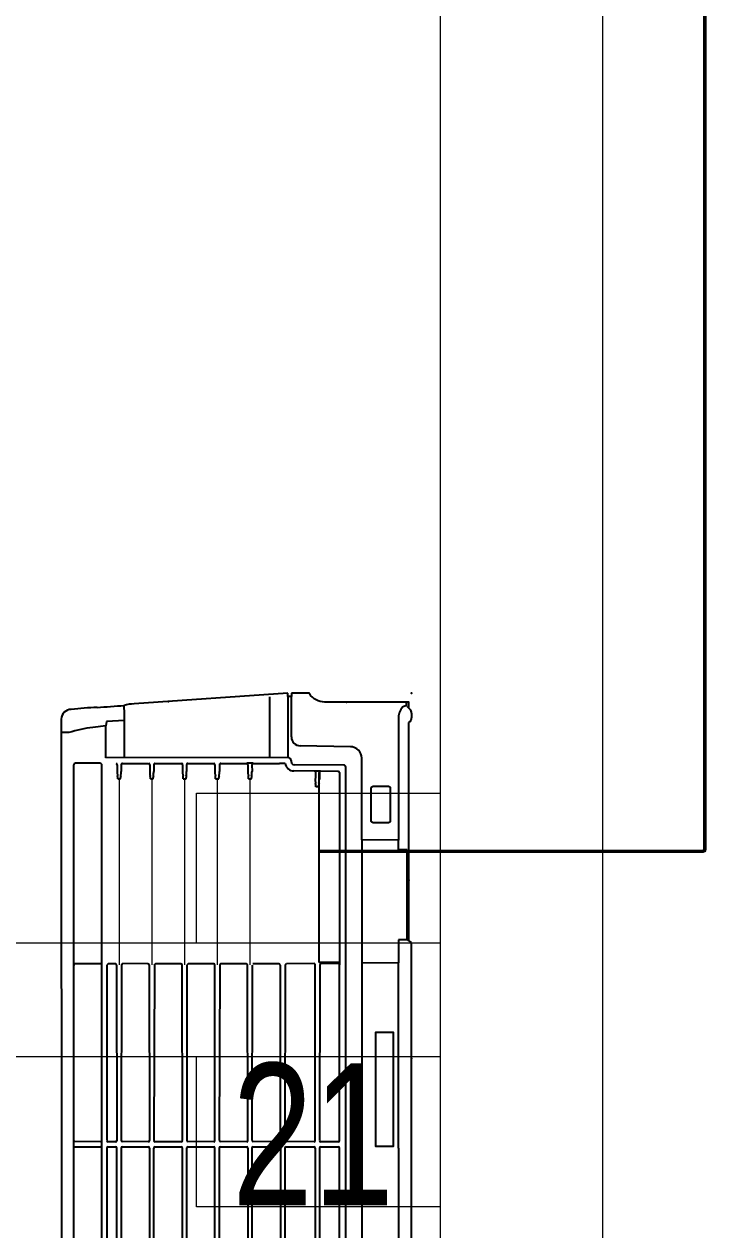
# Model space of a CAD drawing. Header units: millimetres. Extents: x -160614 to 59925, y -157025 to 0.
# Drawn here: x -39617 to -39198, y -96042 to -95298 of the extents above; entities that cross this region are included whole.
import ezdxf

# ---------------------------------------------------------------- set-up
doc = ezdxf.new("R2010")
doc.units = ezdxf.units.MM
doc.header["$LTSCALE"] = 8
doc.layers.get('0').update_dxf_attribs({"color": 9, "lineweight": 5})
for name, color, linetype, lineweight in [('72_EGR_EQP_TAG', 9, 'Continuous', 5), ('LOADING', 9, 'Continuous', 5), ('Walls', 9, 'Continuous', 5)]:
    doc.layers.add(name, color=color, linetype=linetype, lineweight=lineweight)
for name, color, linetype in [('A-EXH', 1, 'Continuous'), ('A-Wall-cmu-patt', 9, 'Continuous'), ('DVM_INDOOR', 9, 'Continuous'), ('DVM_UNIT_BP', 9, 'Continuous'), ('DVM_UNIT_DP', 9, 'Continuous'), ('DVM_UNIT_LP', 9, 'Continuous'), ('REF', 42, 'Continuous')]:
    doc.layers.add(name, color=color, linetype=linetype)
doc.layers.get('0').off()
doc.layers.get('0').freeze()
doc.styles.add('X3G_ENTITY_257CFD', font='swisscl.ttf', dxfattribs={"height": 200})

# ---------------------------------------------------------------- blocks, each defined once
blk = doc.blocks.new('mmmm')
at = {"layer": 'DVM_INDOOR', "color": 0}
for p, q in [((118.91836, -9.26613), (118.91836, -9.93796)), ((119.11497, -10.06341), (119.1149, -9.26755)), ((118.94636, -9.92636), (118.94636, -9.2895)), ((118.95536, -9.29437), (118.95536, -10.03645)), ((118.92578, -9.82243), (118.92578, -9.67422)), ((118.95887, -9.72456), (118.95888, -9.8225)), ((118.97014, -9.82237), (118.97014, -9.72464)), ((118.97014, -9.82237), (118.97014, -9.72464)), ((118.97242, -9.82237), (118.97242, -9.72459)), ((118.98953, -9.82255), (118.98953, -9.72466)), ((118.99186, -9.82237), (118.99192, -9.72464)), ((119.00798, -9.82252), (119.00798, -9.7246)), ((119.0102, -9.82237), (119.01026, -9.72464)), ((119.02631, -9.82252), (119.02631, -9.72461)), ((119.02871, -9.72463), (119.02874, -9.82237)), ((119.04458, -9.72454), (119.04459, -9.82252)), ((119.04701, -9.72463), (119.04704, -9.82237)), ((119.06299, -9.72449), (119.06298, -9.82244)), ((119.0654, -9.82237), (119.06544, -9.7246)), ((119.08135, -9.82254), (119.08134, -9.72455)), ((119.08373, -9.72464), (119.08382, -9.82237)), ((119.08947, -9.82244), (119.08938, -9.72459)), ((118.91836, -9.78582), (118.91836, -9.93072)), ((118.92578, -9.82243), (118.92578, -9.92644)), ((118.95886, -9.82658), (118.95886, -9.9253)), ((118.96945, -9.82306), (118.95956, -9.82306)), ((118.95956, -9.82594), (118.96945, -9.82594)), ((118.96983, -9.9253), (118.97014, -9.82664)), ((118.96983, -9.9253), (118.97014, -9.82664)), ((118.97243, -9.82658), (118.97242, -9.9253)), ((118.98884, -9.82315), (118.97312, -9.82306)), ((118.97312, -9.82594), (118.98884, -9.82603)), ((118.98928, -9.92512), (118.98953, -9.82673)), ((118.99187, -9.82658), (118.99203, -9.92512)), ((119.00728, -9.82315), (118.99256, -9.82306)), ((118.99256, -9.82594), (119.00728, -9.82603)), ((119.00783, -9.9252), (119.00798, -9.82673)), ((119.01021, -9.82658), (119.01038, -9.92512)), ((119.02562, -9.82315), (119.0109, -9.82306)), ((119.0109, -9.82594), (119.02562, -9.82603)), ((119.02599, -9.92512), (119.02631, -9.82661)), ((119.02874, -9.82658), (119.02883, -9.92512)), ((119.0439, -9.82315), (119.02944, -9.82306)), ((119.02944, -9.82595), (119.0439, -9.82603)), ((119.04451, -9.92512), (119.04459, -9.82659)), ((119.04704, -9.82658), (119.04717, -9.92512)), ((119.06229, -9.82304), (119.04774, -9.82306)), ((119.04774, -9.82594), (119.06229, -9.82592)), ((119.06276, -9.92522), (119.06298, -9.82657)), ((119.06566, -9.9253), (119.06544, -9.82662)), ((119.08066, -9.82317), (119.0661, -9.82306)), ((119.0661, -9.82594), (119.08066, -9.82605)), ((119.08121, -9.92512), (119.08134, -9.82657)), ((119.08392, -9.92512), (119.08382, -9.8265)), ((119.08878, -9.82307), (119.08452, -9.82306)), ((119.08452, -9.82594), (119.08878, -9.82595)), ((119.0894, -9.92523), (119.08947, -9.8266)), ((119.10739, -9.82316), (119.09304, -9.82306)), ((119.09304, -9.82594), (119.10739, -9.82604)), ((118.92564, -9.92645), (118.94636, -9.92636)), ((118.92564, -9.9393), (118.92564, -9.92645)), ((118.94636, -9.99548), (118.94636, -9.92636)), ((118.95886, -10.0333), (118.95886, -9.9253)), ((118.95886, -9.9267), (118.97016, -9.9267)), ((118.95956, -9.926), (118.96947, -9.9259)), ((118.97016, -9.9267), (118.97019, -10.03339)), ((118.97313, -9.92616), (118.98859, -9.92582)), ((118.99272, -9.92582), (119.00747, -9.92581)), ((119.01107, -9.92582), (119.0253, -9.92582)), ((119.02965, -9.92582), (119.0437, -9.92582)), ((119.04784, -9.92582), (119.06209, -9.92582)), ((119.06639, -9.92582), (119.08047, -9.92603)), ((119.08463, -9.92582), (119.08871, -9.92582)), ((119.09254, -9.9259), (119.1069, -9.9259)), ((118.91836, -9.93796), (118.92086, -9.93958)), ((118.91986, -9.93893), (118.91986, -10.06142)), ((118.92086, -9.93938), (118.92564, -9.9393)), ((118.92086, -9.93938), (118.92086, -9.98988)), ((118.92086, -9.98988), (118.92564, -9.98996)), ((118.92564, -9.98996), (118.92564, -9.99543)), ((118.92564, -9.99543), (118.94636, -9.99548)), ((118.92578, -10.06379), (118.92578, -9.99543)), ((118.94636, -9.99548), (118.94636, -10.04134)), ((118.97015, -10.03409), (118.97013, -10.02955)), ((118.97049, -10.02538), (118.97216, -10.02538)), ((119.0083, -10.02971), (119.00984, -10.02971)), ((119.02654, -10.02971), (119.0284, -10.02971)), ((119.04498, -10.02971), (119.04653, -10.02971)), ((119.06342, -10.02971), (119.06497, -10.02971)), ((119.08172, -10.02971), (119.08327, -10.02971)), ((118.95956, -10.034), (118.96954, -10.03409)), ((118.96945, -10.03409), (118.97311, -10.03412)), ((118.9724, -10.03411), (118.97239, -10.03034)), ((118.97311, -10.03412), (118.98441, -10.03422)), ((119.00796, -10.03772), (119.00794, -10.03388)), ((119.0102, -10.03772), (119.0102, -10.03467)), ((119.02621, -10.03772), (119.02618, -10.03388)), ((119.02876, -10.03772), (119.02876, -10.03467)), ((119.04464, -10.03772), (119.04462, -10.03388)), ((119.04688, -10.03772), (119.04688, -10.03467)), ((119.06309, -10.03772), (119.06306, -10.03388)), ((119.06532, -10.03772), (119.06532, -10.03467)), ((119.08139, -10.03772), (119.08136, -10.03388)), ((119.08362, -10.03772), (119.08362, -10.03467)), ((118.95635, -10.03747), (118.98437, -10.03772)), ((118.98786, -10.04175), (119.08998, -10.04163)), ((118.98786, -10.05334), (118.98786, -10.04175)), ((118.98931, -10.03842), (118.9925, -10.03842)), ((119.00726, -10.03842), (118.99242, -10.0384)), ((118.99789, -10.04175), (118.99789, -10.07577)), ((119.00727, -10.03853), (119.01091, -10.03853)), ((119.02551, -10.03842), (119.01074, -10.03842)), ((119.04395, -10.03842), (119.02942, -10.03842)), ((119.06242, -10.03842), (119.04742, -10.0384)), ((119.08069, -10.03842), (119.06606, -10.03842)), ((119.07949, -10.04184), (119.07953, -10.06666)), ((119.08998, -10.04163), (119.08998, -10.05958)), ((118.95275, -10.04784), (118.98095, -10.04834)), ((118.98586, -10.05334), (118.98586, -10.07645)), ((118.98786, -10.07601), (118.98786, -10.05334)), ((119.11074, -10.05576), (119.11454, -10.05574)), ((118.91836, -10.06668), (118.91836, -10.06416)), ((119.07949, -10.06265), (119.08962, -10.06199)), ((119.08962, -10.06199), (119.08998, -10.05958)), ((119.08998, -10.05958), (119.09723, -10.05867)), ((118.92086, -10.07042), (118.91924, -10.0688)), ((118.9212, -10.0704), (118.9212, -10.07292)), ((119.07953, -10.06666), (119.07974, -10.07065)), ((118.98586, -10.07597), (118.98786, -10.07601)), ((118.98586, -10.07792), (118.98586, -10.07597)), ((118.98786, -10.07792), (119.07407, -10.07189)), ((118.98786, -10.07601), (118.98786, -10.07792)), ((118.976, -10.07783), (118.98586, -10.07792))]:
    blk.add_line(p, q, dxfattribs=at)
at = {"layer": 'DVM_INDOOR', "color": 0, "lineweight": 0}
for p, q in [((119.00907, -10.02971), (119.00907, -9.92532)), ((119.02747, -10.02971), (119.02747, -9.92532)), ((119.04575, -10.02971), (119.04575, -9.92532)), ((119.0642, -10.02971), (119.0642, -9.92532)), ((119.0825, -10.02971), (119.0825, -9.92532))]:
    blk.add_line(p, q, dxfattribs=at)
at = {"layer": 'DVM_INDOOR', "color": 0}
for points in [[(119.0922, -9.29332), (119.0922, -10.03753, 0.416565), (119.09326, -10.03858), (119.10702, -10.03858, 0.414175), (119.10807, -10.03753), (119.10807, -9.29332, 0.414221), (119.10702, -9.29227), (119.09326, -9.29227, 0.410074), (119.0922, -9.29331, 0.410074)], [(118.93034, -10.02454), (118.93034, -10.00631, -0.402614), (118.93142, -10.00518), (118.93993, -10.00518, -0.444927), (118.94105, -10.00631), (118.94105, -10.02454, -0.414234), (118.93993, -10.02567), (118.93142, -10.02567, -0.442551), (118.93034, -10.02454)], [(118.91986, -10.06942), (118.91986, -10.07292), (118.96723, -10.07292, -0.126177), (118.97199, -10.07414, -0.12288), (118.97558, -10.07747, 0.141469), (118.97601, -10.07783)]]:
    blk.add_lwpolyline(points, format="xyb", dxfattribs=at)
blk.add_lwpolyline([(118.92941, -9.82335), (118.93844, -9.82335), (118.93844, -9.88749), (118.92879, -9.88749), (118.92879, -9.82335), (118.92941, -9.82335)], dxfattribs=at)
for centre, radius, start, end in [((118.95956, -9.82237), 0.0007, 180.04349, 270.03842), ((118.95956, -9.82664), 0.0007, 89.98247, 174.42478), ((118.96944, -9.82665), 0.000701, 9.90068, 89.55294), ((118.96944, -9.82665), 0.000701, 9.90068, 89.55294), ((118.96944, -9.82236), 0.0007, 273.44818, 354.32285), ((118.96944, -9.82236), 0.0007, 273.44818, 354.32285), ((118.97312, -9.82237), 0.0007, 180.04349, 270.03842), ((118.97312, -9.82664), 0.0007, 89.98247, 174.42478), ((118.98883, -9.82673), 0.000701, 9.90068, 89.55294), ((118.98883, -9.82245), 0.0007, 273.44818, 354.32285), ((118.99256, -9.82237), 0.0007, 180.04349, 270.03842), ((118.99256, -9.82664), 0.0007, 89.98247, 174.42478), ((119.00728, -9.82673), 0.000701, 9.90068, 89.55294), ((119.00728, -9.82245), 0.0007, 273.44818, 354.32285), ((119.0109, -9.82237), 0.0007, 180.04349, 270.03842), ((119.0109, -9.82664), 0.0007, 89.98247, 174.42478), ((119.02562, -9.82673), 0.000701, 9.90068, 89.55294), ((119.02562, -9.82245), 0.0007, 273.44818, 354.32285), ((119.02944, -9.82237), 0.0007, 180.04349, 270.03842), ((119.02944, -9.82664), 0.0007, 89.98247, 174.42478), ((119.04389, -9.82673), 0.000701, 9.90068, 89.55294), ((119.0439, -9.82245), 0.0007, 273.44818, 354.32285), ((119.04774, -9.82237), 0.0007, 180.04349, 270.03842), ((119.04774, -9.82664), 0.0007, 89.98247, 174.42478), ((119.06228, -9.82662), 0.000702, 4.21996, 89.54039), ((119.06228, -9.82234), 0.0007, 273.44818, 354.32285), ((119.0661, -9.82237), 0.0007, 180.04349, 270.03842), ((119.0661, -9.82664), 0.0007, 89.98247, 174.42478), ((119.08066, -9.82675), 0.000701, 9.90068, 89.55294), ((119.08066, -9.82247), 0.0007, 273.44818, 354.32285), ((119.08452, -9.82237), 0.0007, 180.04349, 270.03842), ((119.08452, -9.82664), 0.0007, 89.98247, 174.42478), ((119.08877, -9.82665), 0.000701, 9.90068, 89.55294), ((119.08878, -9.82237), 0.0007, 273.44818, 354.32285), ((119.09296, -9.82671), 0.000782, 83.88742, 165.70088), ((119.09291, -9.82237), 0.0007, 172.37264, 281.03998), ((118.95955, -9.92531), 0.00069, 179.65029, 270.84953), ((118.96912, -9.92529), 0.00071, 299.90841, 359.22167), ((118.96912, -9.92529), 0.00071, 299.90841, 359.22167), ((118.97311, -9.92531), 0.00069, 179.65029, 270.84953), ((118.98852, -9.92509), 0.000761, 286.7477, 357.8112), ((118.99272, -9.92513), 0.00069, 179.65029, 270.84953), ((119.01107, -9.92513), 0.00069, 179.65029, 270.84953), ((119.02544, -9.92527), 0.000571, 256.15001, 14.81626), ((119.02954, -9.92512), 0.000711, 180.30373, 278.18302), ((119.04358, -9.92486), 0.000967, 277.41921, 344.49442), ((119.04787, -9.92513), 0.000696, 182.8157, 270.07725), ((119.06207, -9.92513), 0.000696, 274.4962, 0.49002), ((119.0663, -9.92518), 0.000649, 189.01067, 277.89416), ((119.08029, -9.92512), 0.000922, 281.10624, 0.03502), ((119.08452, -9.92523), 0.000602, 169.54614, 281.1372), ((119.08838, -9.92474), 0.00113, 286.89415, 334.49385), ((119.09256, -9.92556), 0.000346, 187.48257, 266.57323), ((119.10704, -9.92506), 0.000875, 259.56744, 10.36522), ((119.00491, -10.0316), 0.03484, 172.78986, 176.6187), ((118.96717, -10.02632), 0.0033, 344.05636, 1.5121), ((118.99574, -10.02637), 0.02527, 177.76398, 179.70677), ((118.98263, -10.02558), 0.01047, 178.92827, 188.30302), ((118.9617, -10.02913), 0.01075, 353.55126, 10.77551), ((119.03354, -10.0307), 0.02527, 177.76398, 179.70677), ((119.02031, -10.02991), 0.01047, 178.92827, 188.30302), ((119.05179, -10.0307), 0.02527, 177.76398, 179.70677), ((119.03887, -10.02991), 0.01047, 178.92827, 188.30302), ((119.07023, -10.0307), 0.02527, 177.76398, 179.70677), ((119.057, -10.02991), 0.01047, 178.92827, 188.30302), ((119.08867, -10.0307), 0.02527, 177.76398, 179.70677), ((119.07544, -10.02991), 0.01047, 178.92827, 188.30302), ((119.10697, -10.0307), 0.02527, 177.76398, 179.70677), ((119.09374, -10.02991), 0.01047, 178.92827, 188.30302), ((118.95636, -10.03647), 0.001, 178.80152, 269.4911), ((118.95956, -10.0333), 0.0007, 180, 269.5), ((118.96949, -10.03339), 0.0007, 266.88125, 0.10041), ((118.98436, -10.03922), 0.005, 7.93005, 89.49868), ((119.04272, -10.03593), 0.03484, 172.78986, 176.6187), ((119.00498, -10.03066), 0.0033, 344.05636, 1.5121), ((118.99943, -10.03388), 0.0108, 355.81016, 12.99597), ((119.06097, -10.03593), 0.03484, 172.78986, 176.6187), ((119.02323, -10.03066), 0.0033, 344.05636, 1.5121), ((119.01799, -10.03388), 0.0108, 355.81016, 12.99597), ((119.0794, -10.03593), 0.03484, 172.78986, 176.6187), ((119.04167, -10.03066), 0.0033, 344.05636, 1.5121), ((119.03611, -10.03388), 0.0108, 355.81016, 12.99597), ((119.09784, -10.03593), 0.03484, 172.78986, 176.6187), ((119.06011, -10.03066), 0.0033, 344.05636, 1.5121), ((119.05455, -10.03388), 0.0108, 355.81016, 12.99597), ((119.11615, -10.03593), 0.03484, 172.78986, 176.6187), ((119.07841, -10.03066), 0.0033, 344.05636, 1.5121), ((119.07285, -10.03388), 0.0108, 355.81016, 12.99597), ((118.95286, -10.04134), 0.0065, 180, 269), ((118.98436, -10.03922), 0.0015, 359.99884, 89.50241), ((118.98851, -10.03949), 0.00266, 174.23654, 219.23654), ((118.98786, -10.03975), 0.002, 224.99979, 270.00021), ((119.00726, -10.03773), 0.00069, 270.37227, 0.8177), ((119.0109, -10.03772), 0.000701, 179.95617, 256.94715), ((119.02551, -10.03773), 0.00069, 270.37227, 0.8177), ((119.02946, -10.03772), 0.000701, 179.95617, 256.94715), ((119.04395, -10.03773), 0.00069, 270.37227, 0.8177), ((119.04758, -10.03772), 0.000701, 179.95617, 256.94715), ((119.06239, -10.03773), 0.00069, 270.37227, 0.8177), ((119.06602, -10.03772), 0.000701, 179.95617, 256.94715), ((119.08069, -10.03773), 0.00069, 270.37227, 0.8177), ((119.08432, -10.03772), 0.000701, 179.95617, 256.94715), ((118.98086, -10.05334), 0.005, 359.99969, 89.00031), ((119.08912, -9.98833), 0.07081, 276.57618, 287.77351), ((118.92177, -10.06424), 0.0034, 123.99527, 178.65568), ((118.91322, -10.0633), 0.01257, 344.20872, 357.76814), ((119.10937, -10.06319), 0.00561, 270.73175, 357.76374), ((118.92125, -10.0667), 0.00289, 179.54892, 226.18624), ((118.92145, -10.06768), 0.00304, 269.62201, 324.02525), ((118.91819, -10.06478), 0.00739, 320.67616, 346.10579), ((119.16802, -11.19086), 1.1233, 93.73615, 94.50748), ((119.08195, -9.81158), 0.25868, 272.85187, 276.09117), ((119.07367, -10.05025), 0.02165, 271.06851, 286.29107)]:
    blk.add_arc(centre, radius, start, end, dxfattribs=at)
at = {"layer": 'DVM_UNIT_BP'}
blk.add_point((118.91836, -10.07792), dxfattribs=at)
at = {"layer": 'DVM_UNIT_DP'}
for p in [(118.91986, -9.97292), (119.05486, -10.07324)]:
    blk.add_point(p, dxfattribs=at)
at = {"layer": 'DVM_UNIT_LP'}
for p in [(118.91836, -9.87281), (118.95486, -10.07292)]:
    blk.add_point(p, dxfattribs=at)
blk = doc.blocks.new('HVACFF')
at = {"layer": 'REF', "lineweight": 50, "ltscale": 1.02}
for p, q in [((-39197.77, -94499.74), (-39197.77, -95806.95)), ((-39197.77, -94499.74), (-39197.77, -95806.95)), ((-39199.02, -95808.2), (-39435.25, -95808.28)), ((-39199.02, -95808.2), (-39435.25, -95808.28))]:
    blk.add_line(p, q, dxfattribs=at)
blk.add_arc((-39199.02, -95806.95), 1.25, 270.01896, 0, dxfattribs=at)
blk.add_arc((-39199.02, -95806.95), 1.25, 270.01896, 0, dxfattribs=at)
at = {"layer": 'A-Wall-cmu-patt', "color": 4, "xscale": 1097.4, "yscale": 1097.4, "zscale": 1097.4, "rotation": 180}
blk.add_blockref('mmmm', (91122.63, -106770.25), dxfattribs=at)
blk.add_blockref('mmmm', (91122.63, -106770.25), dxfattribs=at)
blk = doc.blocks.new('D.131.54.59')
for p, q in [((293989, 4464.5), (293384, 4464.5)), ((293389, 4429.5), (293384, 4429.5)), ((293989, 4394.5), (293384, 4394.5))]:
    blk.add_line(p, q)
for points in [[(293989, 4557), (293989, 4302), (293839, 4302), (293839, 4394.5)], [(293839, 4464.5), (293839, 4557), (293989, 4557)], [(293314, 4464.5), (293384, 4464.5), (293384, 4394.5), (293314, 4394.5), (293314, 4464.5)], [(293389, 4464.5), (293459, 4464.5), (293459, 4394.5), (293389, 4394.5), (293389, 4464.5)]]:
    blk.add_lwpolyline(points)
for radius in [85.59, 50.59, 39.41, 15.59]:
    blk.add_circle((293386.5, 4429.5), radius)
blk = doc.blocks.new('1stF')
at = {"layer": 'Walls', "color": 9}
for p, q in [((-39260.86, -94192.61, 0.1), (-39260.86, -96417.61, 0.1)), ((-39360.86, -94422.61, 0.1), (-39360.86, -96417.61, 0.1))]:
    blk.add_line(p, q, dxfattribs=at)
at = {"layer": 'LOADING', "color": 9}
blk.add_blockref('D.131.54.59', (-333349.86, -100329.38, 0), dxfattribs=at)
at = {"layer": '72_EGR_EQP_TAG', "color": 9, "insert": (-39439.09, -95938.89, -0.11), "char_height": 87.473, "attachment_point": 2, "style": 'X3G_ENTITY_257CFD'}
blk.add_mtext('21', dxfattribs=at)

msp = doc.modelspace()

# ---------------------------------------------------------------- block references
at = {"layer": '72_EGR_EQP_TAG'}
msp.add_blockref('1stF', (0, 0), dxfattribs=at)
at = {"layer": 'A-EXH'}
msp.add_blockref('HVACFF', (0, 0), dxfattribs=at)

doc.saveas('drawing.dxf')
